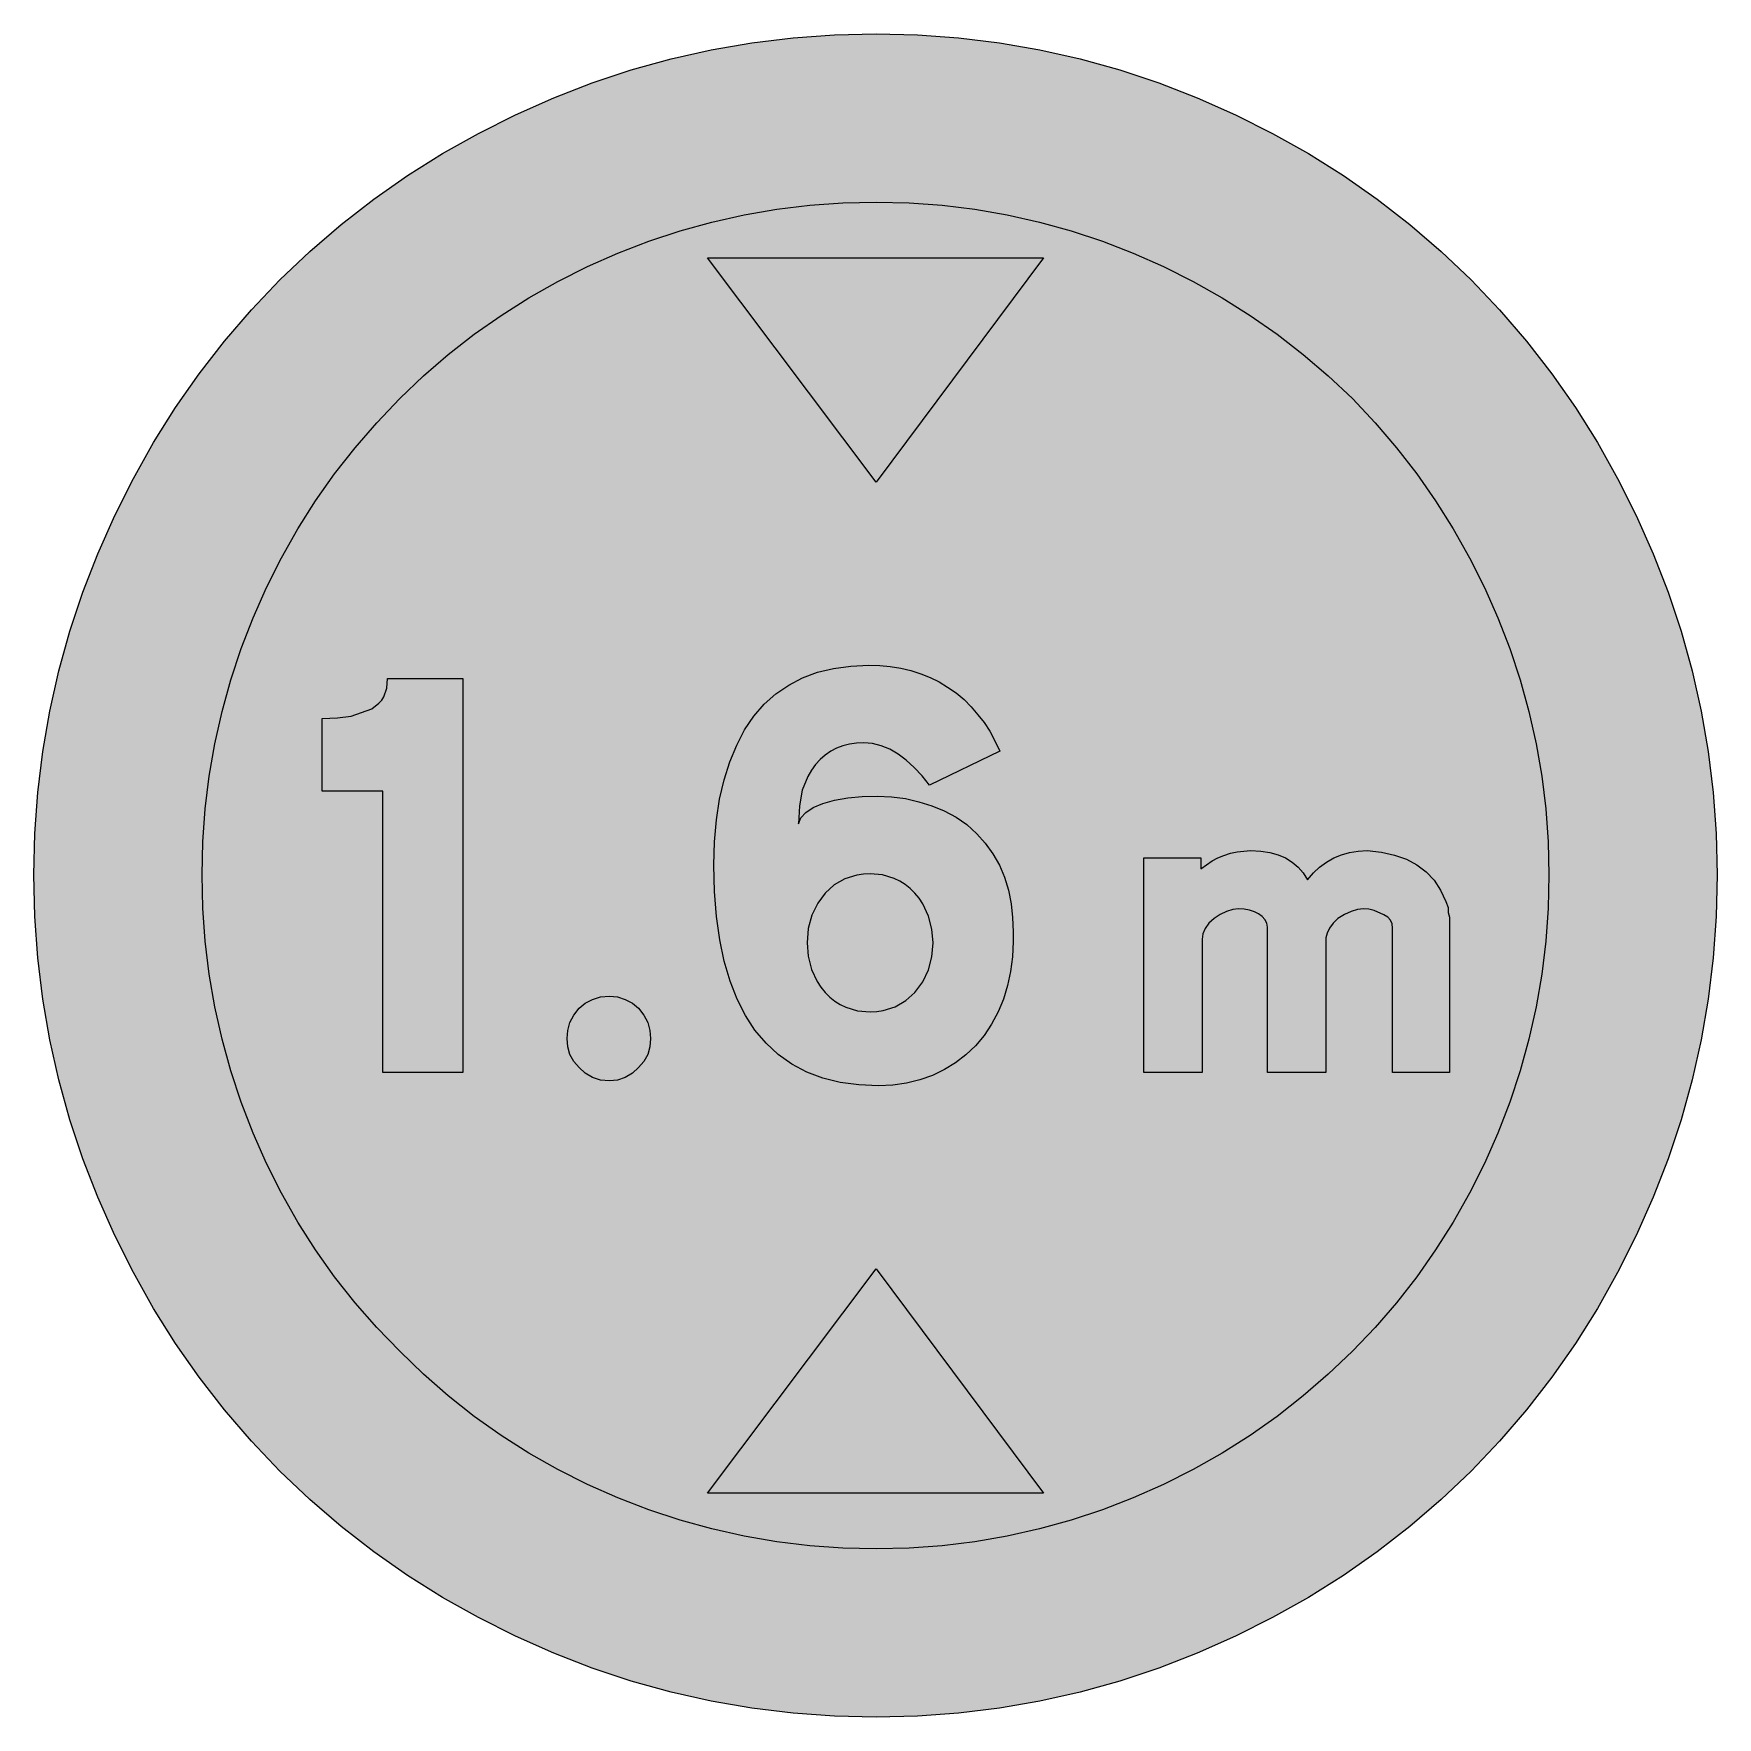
# Model space of a CAD drawing. Header units: metres. Extents: x 160 to 410, y 11 to 261.
import ezdxf

# ---------------------------------------------------------------- set-up
doc = ezdxf.new("R2010")
doc.units = ezdxf.units.M
for name, color, linetype, true_color in [('FILL_BLACK_000000', 7, 'Continuous', 0x000000), ('FILL_RED_FF0000', 7, 'Continuous', 0xff0000), ('FILL_WHITE_FFFFFF', 7, 'Continuous', 0xffffff)]:
    doc.layers.add(name, color=color, linetype=linetype, true_color=true_color)

msp = doc.modelspace()

# ---------------------------------------------------------------- hatches: boundary and pattern name
at = {"layer": 'FILL_BLACK_000000', "true_color": 0x000000}
h = msp.add_hatch(color=7, dxfattribs=at)
h.dxf.hatch_style = 1
h.paths.add_polyline_path([(259.74, 227.7), (309.6, 227.7), (284.76, 194.4), (259.74, 227.7)])
h = msp.add_hatch(color=7, dxfattribs=at)
h.dxf.hatch_style = 1
h.paths.add_polyline_path([(223.38, 106.74), (211.5, 106.74), (211.5, 148.5), (202.5, 148.5), (202.5, 159.3), (204.8, 159.41), (206.82, 159.66), (209.88, 160.74), (210.92, 161.57), (211.35, 162.03), (211.68, 162.54), (212.09, 163.82), (212.22, 165.24), (223.38, 165.24), (223.38, 106.74)])
h = msp.add_hatch(color=7, dxfattribs=at)
h.dxf.hatch_style = 1
h.paths.add_polyline_path([(274.3, 145.37), (275.39, 146.1), (276.84, 146.7), (278.59, 147.17), (280.55, 147.51), (282.69, 147.71), (284.94, 147.78), (287.07, 147.68), (289.12, 147.4), (291.12, 146.94), (293.04, 146.34), (294.89, 145.59), (296.64, 144.67), (298.25, 143.56), (299.7, 142.2), (300.98, 140.78), (302.11, 139.23), (303.07, 137.54), (303.84, 135.72), (304.42, 133.8), (304.81, 131.8), (305.03, 129.75), (305.1, 127.62), (305.1, 126.18), (305.01, 123.92), (304.73, 121.74), (304.28, 119.64), (303.66, 117.63), (302.87, 115.72), (301.91, 113.93), (300.79, 112.25), (299.52, 110.7), (298.1, 109.36), (296.56, 108.18), (294.9, 107.16), (293.13, 106.31), (291.26, 105.64), (289.29, 105.16), (287.24, 104.86), (285.12, 104.76), (282.18, 104.89), (279.42, 105.27), (276.84, 105.91), (274.45, 106.81), (272.25, 107.97), (270.24, 109.39), (268.41, 111.08), (266.76, 113.04), (265.36, 115.2), (264.13, 117.62), (263.08, 120.31), (262.21, 123.25), (261.53, 126.45), (261.04, 129.9), (260.74, 133.59), (260.64, 137.52), (260.74, 141), (261.04, 144.27), (261.52, 147.34), (262.19, 150.21), (263.04, 152.88), (264.06, 155.34), (265.24, 157.6), (266.58, 159.66), (268.15, 161.43), (269.88, 162.97), (271.78, 164.27), (273.85, 165.33), (276.07, 166.16), (278.45, 166.75), (280.99, 167.1), (283.68, 167.22), (285.29, 167.17), (286.87, 167.02), (288.43, 166.76), (289.93, 166.41), (291.39, 165.95), (292.79, 165.4), (294.12, 164.74), (295.38, 163.98), (296.67, 163.11), (297.83, 162.11), (298.9, 161.02), (299.88, 159.84), (300.79, 158.69), (301.63, 157.41), (302.41, 155.99), (303.12, 154.44), (292.68, 149.4), (291.58, 150.81), (290.43, 152.05), (289.24, 153.13), (288.02, 154.03), (286.78, 154.75), (285.52, 155.27), (284.24, 155.59), (282.96, 155.7), (281.85, 155.65), (280.8, 155.5), (279.81, 155.24), (278.89, 154.89), (278.02, 154.43), (277.21, 153.88), (276.46, 153.22), (275.76, 152.46), (275.15, 151.62), (274.63, 150.7), (273.78, 148.68), (273.37, 146.36), (273.24, 143.64), (273.57, 144.55), (274.3, 145.37)])
h.paths.add_polyline_path([(281.91, 136.06), (280.12, 135.49), (278.54, 134.59), (277.2, 133.38), (276.09, 131.87), (275.24, 130.09), (274.69, 128.11), (274.5, 126), (274.67, 123.99), (275.17, 122.04), (276.02, 120.23), (276.57, 119.39), (277.2, 118.62), (277.9, 117.93), (278.65, 117.33), (279.43, 116.84), (280.26, 116.44), (282.01, 115.91), (283.86, 115.74), (284.85, 115.79), (285.81, 115.94), (287.59, 116.5), (289.18, 117.41), (290.52, 118.62), (291.7, 120.2), (292.54, 121.97), (293.05, 123.91), (293.22, 126), (293.05, 128.01), (292.54, 129.96), (291.7, 131.77), (291.15, 132.61), (290.52, 133.38), (289.82, 134.07), (289.07, 134.67), (288.29, 135.16), (287.46, 135.56), (285.71, 136.09), (283.86, 136.26), (282.87, 136.21), (281.91, 136.06)], flags=16)
h = msp.add_hatch(color=7, dxfattribs=at)
h.dxf.hatch_style = 1
h.paths.add_polyline_path([(356.25, 130.94), (355.3, 130.66), (354.31, 130.2), (353.34, 129.6), (352.63, 128.9), (352.1, 128.16), (351.75, 127.42), (351.54, 126.72), (351.54, 106.74), (342.9, 106.74), (342.9, 128.34), (342.76, 128.92), (342.48, 129.45), (342.07, 129.91), (341.55, 130.3), (340.93, 130.61), (340.22, 130.85), (339.43, 130.99), (338.58, 131.04), (337.71, 130.94), (336.78, 130.66), (335.85, 130.2), (334.98, 129.6), (334.17, 128.89), (333.61, 128.14), (333.28, 127.35), (333.18, 126.54), (333.18, 106.74), (324.54, 106.74), (324.54, 138.6), (333, 138.6), (333, 136.98), (334.64, 138.17), (335.51, 138.63), (336.42, 138.96), (337.39, 139.3), (338.4, 139.52), (340.38, 139.68), (341.87, 139.61), (343.22, 139.41), (344.45, 139.07), (345.55, 138.6), (346.54, 137.99), (347.42, 137.25), (348.18, 136.37), (348.84, 135.36), (349.69, 136.37), (350.62, 137.25), (351.63, 137.99), (352.71, 138.6), (353.86, 139.07), (355.07, 139.41), (356.34, 139.61), (357.66, 139.68), (359.79, 139.45), (361.74, 139.03), (363.5, 138.41), (365.06, 137.59), (366.43, 136.55), (367.61, 135.3), (368.58, 133.83), (369.36, 132.12), (369.72, 131.22), (369.72, 131.04), (369.72, 130.5), (369.9, 129.78), (369.9, 106.74), (361.44, 106.74), (361.44, 128.16), (361.37, 128.8), (361.15, 129.35), (360.76, 129.81), (360.18, 130.14), (358.72, 130.79), (357.93, 130.98), (357.12, 131.04), (356.25, 130.94)])
h = msp.add_hatch(color=7, dxfattribs=at)
h.dxf.hatch_style = 1
h.paths.add_polyline_path([(251.18, 110.57), (250.85, 109.42), (250.29, 108.36), (249.48, 107.46), (248.58, 106.62), (247.52, 106), (246.37, 105.61), (245.16, 105.48), (243.85, 105.61), (242.64, 106), (241.57, 106.62), (240.66, 107.46), (239.85, 108.36), (239.29, 109.42), (238.96, 110.57), (238.86, 111.78), (238.96, 112.99), (239.29, 114.16), (239.85, 115.27), (240.66, 116.28), (241.57, 117.02), (242.64, 117.58), (243.85, 117.95), (245.16, 118.08), (246.37, 117.95), (247.52, 117.58), (248.58, 117.02), (249.48, 116.28), (250.29, 115.27), (250.85, 114.16), (251.18, 112.99), (251.28, 111.78), (251.18, 110.57)])
h = msp.add_hatch(color=7, dxfattribs=at)
h.dxf.hatch_style = 1
h.paths.add_polyline_path([(309.6, 44.28), (259.74, 44.28), (284.76, 77.58), (309.6, 44.28)])
at = {"layer": 'FILL_RED_FF0000', "true_color": 0xff0000}
h = msp.add_hatch(color=7, dxfattribs=at)
h.dxf.hatch_style = 1
h.paths.add_polyline_path([(409.53, 129.89), (409.08, 123.74), (408.32, 117.64), (407.27, 111.6), (405.93, 105.63), (404.29, 99.73), (402.36, 93.92), (400.14, 88.2), (397.64, 82.54), (394.88, 77.03), (391.87, 71.69), (388.6, 66.51), (385.08, 61.5), (381.33, 56.66), (377.35, 52), (373.14, 47.52), (368.66, 43.31), (364, 39.33), (359.16, 35.58), (354.15, 32.06), (348.97, 28.79), (343.63, 25.78), (338.12, 23.02), (332.46, 20.52), (326.74, 18.3), (320.93, 16.37), (315.04, 14.73), (309.08, 13.39), (303.06, 12.34), (297, 11.58), (290.89, 11.13), (284.76, 10.98), (278.57, 11.13), (272.42, 11.58), (266.32, 12.34), (260.28, 13.39), (254.31, 14.73), (248.41, 16.37), (242.6, 18.3), (236.88, 20.52), (231.22, 23.02), (225.71, 25.78), (220.37, 28.79), (215.19, 32.06), (210.18, 35.58), (205.34, 39.33), (200.68, 43.31), (196.2, 47.52), (191.99, 52), (188.01, 56.66), (184.26, 61.5), (180.74, 66.51), (177.47, 71.69), (174.46, 77.03), (171.7, 82.54), (169.2, 88.2), (166.98, 93.92), (165.05, 99.73), (163.41, 105.63), (162.07, 111.6), (161.02, 117.64), (160.26, 123.74), (159.81, 129.89), (159.66, 136.08), (159.81, 142.21), (160.26, 148.32), (161.02, 154.38), (162.07, 160.4), (163.41, 166.36), (165.05, 172.25), (166.98, 178.06), (169.2, 183.78), (171.7, 189.44), (174.46, 194.95), (177.47, 200.29), (180.74, 205.47), (184.26, 210.48), (188.01, 215.32), (191.99, 219.98), (196.2, 224.46), (200.68, 228.67), (205.34, 232.65), (210.18, 236.4), (215.19, 239.92), (220.37, 243.19), (225.71, 246.2), (231.22, 248.96), (236.88, 251.46), (242.6, 253.68), (248.41, 255.61), (254.31, 257.25), (260.28, 258.59), (266.32, 259.64), (272.42, 260.4), (278.57, 260.85), (284.76, 261), (290.89, 260.85), (297, 260.4), (303.06, 259.64), (309.08, 258.59), (315.04, 257.25), (320.93, 255.61), (326.74, 253.68), (332.46, 251.46), (338.12, 248.96), (343.63, 246.2), (348.97, 243.19), (354.15, 239.92), (359.16, 236.4), (364, 232.65), (368.66, 228.67), (373.14, 224.46), (377.35, 219.98), (381.33, 215.32), (385.08, 210.48), (388.6, 205.47), (391.87, 200.29), (394.88, 194.95), (397.64, 189.44), (400.14, 183.78), (402.36, 178.06), (404.29, 172.25), (405.93, 166.36), (407.27, 160.4), (408.32, 154.38), (409.08, 148.32), (409.53, 142.21), (409.68, 136.08), (409.53, 129.89)])
at = {"layer": 'FILL_WHITE_FFFFFF', "true_color": 0xffffff}
h = msp.add_hatch(color=7, dxfattribs=at)
h.dxf.hatch_style = 1
h.paths.add_polyline_path([(384.54, 131.15), (384.19, 126.24), (383.6, 121.35), (382.77, 116.5), (381.71, 111.71), (380.41, 106.97), (378.87, 102.31), (377.1, 97.74), (375.1, 93.21), (372.89, 88.8), (370.47, 84.53), (367.85, 80.39), (365.04, 76.4), (362.04, 72.55), (358.86, 68.87), (355.5, 65.34), (351.91, 61.92), (348.18, 58.7), (344.31, 55.66), (340.29, 52.83), (336.14, 50.2), (331.86, 47.77), (327.45, 45.56), (322.92, 43.56), (318.36, 41.79), (313.72, 40.25), (309.01, 38.95), (304.24, 37.89), (299.43, 37.06), (294.57, 36.47), (289.68, 36.12), (284.76, 36), (279.83, 36.12), (274.92, 36.47), (270.03, 37.06), (265.18, 37.89), (260.39, 38.95), (255.65, 40.25), (250.99, 41.79), (246.42, 43.56), (241.89, 45.56), (237.48, 47.77), (233.21, 50.2), (229.07, 52.83), (225.08, 55.66), (221.23, 58.7), (217.55, 61.92), (214.02, 65.34), (210.6, 68.87), (207.38, 72.55), (204.34, 76.4), (201.51, 80.39), (198.88, 84.53), (196.45, 88.8), (194.24, 93.21), (192.24, 97.74), (190.47, 102.31), (188.93, 106.97), (187.63, 111.71), (186.57, 116.5), (185.74, 121.35), (185.15, 126.24), (184.8, 131.15), (184.68, 136.08), (184.8, 141), (185.15, 145.89), (185.74, 150.75), (186.57, 155.56), (187.63, 160.33), (188.93, 165.04), (190.47, 169.68), (192.24, 174.24), (194.24, 178.77), (196.45, 183.18), (198.88, 187.46), (201.51, 191.61), (204.34, 195.63), (207.38, 199.5), (210.6, 203.23), (214.02, 206.82), (217.55, 210.18), (221.23, 213.36), (225.08, 216.36), (229.07, 219.17), (233.21, 221.79), (237.48, 224.21), (241.89, 226.42), (246.42, 228.42), (250.99, 230.19), (255.65, 231.73), (260.39, 233.03), (265.18, 234.09), (270.03, 234.92), (274.92, 235.51), (279.83, 235.86), (284.76, 235.98), (289.68, 235.86), (294.57, 235.51), (299.43, 234.92), (304.24, 234.09), (309.01, 233.03), (313.72, 231.73), (318.36, 230.19), (322.92, 228.42), (327.45, 226.42), (331.86, 224.21), (336.14, 221.79), (340.29, 219.17), (344.31, 216.36), (348.18, 213.36), (351.91, 210.18), (355.5, 206.82), (358.86, 203.23), (362.04, 199.5), (365.04, 195.63), (367.85, 191.61), (370.47, 187.46), (372.89, 183.18), (375.1, 178.77), (377.1, 174.24), (378.87, 169.68), (380.41, 165.04), (381.71, 160.33), (382.77, 155.56), (383.6, 150.75), (384.19, 145.89), (384.54, 141), (384.66, 136.08), (384.54, 131.15)])

# ---------------------------------------------------------------- linework, layer by layer
at = {"layer": 'FILL_BLACK_000000', "lineweight": 0, "true_color": 0x000000}
for points in [[(259.74, 227.7), (309.6, 227.7), (284.76, 194.4)], [(223.38, 106.74), (211.5, 106.74), (211.5, 148.5), (202.5, 148.5), (202.5, 159.3), (204.8, 159.41), (206.82, 159.66), (209.88, 160.74), (210.92, 161.57), (211.35, 162.03), (211.68, 162.54), (212.09, 163.82), (212.22, 165.24), (223.38, 165.24)], [(274.3, 145.37), (275.39, 146.1), (276.84, 146.7), (278.59, 147.17), (280.55, 147.51), (282.69, 147.71), (284.94, 147.78), (287.07, 147.68), (289.12, 147.4), (291.12, 146.94), (293.04, 146.34), (294.89, 145.59), (296.64, 144.67), (298.25, 143.56), (299.7, 142.2), (300.98, 140.78), (302.11, 139.23), (303.07, 137.54), (303.84, 135.72), (304.42, 133.8), (304.81, 131.8), (305.03, 129.75), (305.1, 127.62), (305.1, 126.18), (305.01, 123.92), (304.73, 121.74), (304.28, 119.64), (303.66, 117.63), (302.87, 115.72), (301.91, 113.93), (300.79, 112.25), (299.52, 110.7), (298.1, 109.36), (296.56, 108.18), (294.9, 107.16), (293.13, 106.31), (291.26, 105.64), (289.29, 105.16), (287.24, 104.86), (285.12, 104.76), (282.18, 104.89), (279.42, 105.27), (276.84, 105.91), (274.45, 106.81), (272.25, 107.97), (270.24, 109.39), (268.41, 111.08), (266.76, 113.04), (265.36, 115.2), (264.13, 117.62), (263.08, 120.31), (262.21, 123.25), (261.53, 126.45), (261.04, 129.9), (260.74, 133.59), (260.64, 137.52), (260.74, 141), (261.04, 144.27), (261.52, 147.34), (262.19, 150.21), (263.04, 152.88), (264.06, 155.34), (265.24, 157.6), (266.58, 159.66), (268.15, 161.43), (269.88, 162.97), (271.78, 164.27), (273.85, 165.33), (276.07, 166.16), (278.45, 166.75), (280.99, 167.1), (283.68, 167.22), (285.29, 167.17), (286.87, 167.02), (288.43, 166.76), (289.93, 166.41), (291.39, 165.95), (292.79, 165.4), (294.12, 164.74), (295.38, 163.98), (296.67, 163.11), (297.83, 162.11), (298.9, 161.02), (299.88, 159.84), (300.79, 158.69), (301.63, 157.41), (302.41, 155.99), (303.12, 154.44), (292.68, 149.4), (291.58, 150.81), (290.43, 152.05), (289.24, 153.13), (288.02, 154.03), (286.78, 154.75), (285.52, 155.27), (284.24, 155.59), (282.96, 155.7), (281.85, 155.65), (280.8, 155.5), (279.81, 155.24), (278.89, 154.89), (278.02, 154.43), (277.21, 153.88), (276.46, 153.22), (275.76, 152.46), (275.15, 151.62), (274.63, 150.7), (273.78, 148.68), (273.37, 146.36), (273.24, 143.64), (273.57, 144.55)], [(356.25, 130.94), (355.3, 130.66), (354.31, 130.2), (353.34, 129.6), (352.63, 128.9), (352.1, 128.16), (351.75, 127.42), (351.54, 126.72), (351.54, 106.74), (342.9, 106.74), (342.9, 128.34), (342.76, 128.92), (342.48, 129.45), (342.07, 129.91), (341.55, 130.3), (340.93, 130.61), (340.22, 130.85), (339.43, 130.99), (338.58, 131.04), (337.71, 130.94), (336.78, 130.66), (335.85, 130.2), (334.98, 129.6), (334.17, 128.89), (333.61, 128.14), (333.28, 127.35), (333.18, 126.54), (333.18, 106.74), (324.54, 106.74), (324.54, 138.6), (333, 138.6), (333, 136.98), (334.64, 138.17), (335.51, 138.63), (336.42, 138.96), (337.39, 139.3), (338.4, 139.52), (340.38, 139.68), (341.87, 139.61), (343.22, 139.41), (344.45, 139.07), (345.55, 138.6), (346.54, 137.99), (347.42, 137.25), (348.18, 136.37), (348.84, 135.36), (349.69, 136.37), (350.62, 137.25), (351.63, 137.99), (352.71, 138.6), (353.86, 139.07), (355.07, 139.41), (356.34, 139.61), (357.66, 139.68), (359.79, 139.45), (361.74, 139.03), (363.5, 138.41), (365.06, 137.59), (366.43, 136.55), (367.61, 135.3), (368.58, 133.83), (369.36, 132.12), (369.72, 131.22), (369.72, 131.04), (369.72, 130.5), (369.9, 129.78), (369.9, 106.74), (361.44, 106.74), (361.44, 128.16), (361.37, 128.8), (361.15, 129.35), (360.76, 129.81), (360.18, 130.14), (358.72, 130.79), (357.93, 130.98), (357.12, 131.04)], [(281.91, 136.06), (280.12, 135.49), (278.54, 134.59), (277.2, 133.38), (276.09, 131.87), (275.24, 130.09), (274.69, 128.11), (274.5, 126), (274.67, 123.99), (275.17, 122.04), (276.02, 120.23), (276.57, 119.39), (277.2, 118.62), (277.9, 117.93), (278.65, 117.33), (279.43, 116.84), (280.26, 116.44), (282.01, 115.91), (283.86, 115.74), (284.85, 115.79), (285.81, 115.94), (287.59, 116.5), (289.18, 117.41), (290.52, 118.62), (291.7, 120.2), (292.54, 121.97), (293.05, 123.91), (293.22, 126), (293.05, 128.01), (292.54, 129.96), (291.7, 131.77), (291.15, 132.61), (290.52, 133.38), (289.82, 134.07), (289.07, 134.67), (288.29, 135.16), (287.46, 135.56), (285.71, 136.09), (283.86, 136.26), (282.87, 136.21)], [(251.18, 110.57), (250.85, 109.42), (250.29, 108.36), (249.48, 107.46), (248.58, 106.62), (247.52, 106), (246.37, 105.61), (245.16, 105.48), (243.85, 105.61), (242.64, 106), (241.57, 106.62), (240.66, 107.46), (239.85, 108.36), (239.29, 109.42), (238.96, 110.57), (238.86, 111.78), (238.96, 112.99), (239.29, 114.16), (239.85, 115.27), (240.66, 116.28), (241.57, 117.02), (242.64, 117.58), (243.85, 117.95), (245.16, 118.08), (246.37, 117.95), (247.52, 117.58), (248.58, 117.02), (249.48, 116.28), (250.29, 115.27), (250.85, 114.16), (251.18, 112.99), (251.28, 111.78)], [(309.6, 44.28), (259.74, 44.28), (284.76, 77.58)]]:
    msp.add_lwpolyline(points, close=True, dxfattribs=at)
at = {"layer": 'FILL_RED_FF0000', "lineweight": 0, "true_color": 0xff0000}
msp.add_lwpolyline([(409.53, 129.89), (409.08, 123.74), (408.32, 117.64), (407.27, 111.6), (405.93, 105.63), (404.29, 99.73), (402.36, 93.92), (400.14, 88.2), (397.64, 82.54), (394.88, 77.03), (391.87, 71.69), (388.6, 66.51), (385.08, 61.5), (381.33, 56.66), (377.35, 52), (373.14, 47.52), (368.66, 43.31), (364, 39.33), (359.16, 35.58), (354.15, 32.06), (348.97, 28.79), (343.63, 25.78), (338.12, 23.02), (332.46, 20.52), (326.74, 18.3), (320.93, 16.37), (315.04, 14.73), (309.08, 13.39), (303.06, 12.34), (297, 11.58), (290.89, 11.13), (284.76, 10.98), (278.57, 11.13), (272.42, 11.58), (266.32, 12.34), (260.28, 13.39), (254.31, 14.73), (248.41, 16.37), (242.6, 18.3), (236.88, 20.52), (231.22, 23.02), (225.71, 25.78), (220.37, 28.79), (215.19, 32.06), (210.18, 35.58), (205.34, 39.33), (200.68, 43.31), (196.2, 47.52), (191.99, 52), (188.01, 56.66), (184.26, 61.5), (180.74, 66.51), (177.47, 71.69), (174.46, 77.03), (171.7, 82.54), (169.2, 88.2), (166.98, 93.92), (165.05, 99.73), (163.41, 105.63), (162.07, 111.6), (161.02, 117.64), (160.26, 123.74), (159.81, 129.89), (159.66, 136.08), (159.81, 142.21), (160.26, 148.32), (161.02, 154.38), (162.07, 160.4), (163.41, 166.36), (165.05, 172.25), (166.98, 178.06), (169.2, 183.78), (171.7, 189.44), (174.46, 194.95), (177.47, 200.29), (180.74, 205.47), (184.26, 210.48), (188.01, 215.32), (191.99, 219.98), (196.2, 224.46), (200.68, 228.67), (205.34, 232.65), (210.18, 236.4), (215.19, 239.92), (220.37, 243.19), (225.71, 246.2), (231.22, 248.96), (236.88, 251.46), (242.6, 253.68), (248.41, 255.61), (254.31, 257.25), (260.28, 258.59), (266.32, 259.64), (272.42, 260.4), (278.57, 260.85), (284.76, 261), (290.89, 260.85), (297, 260.4), (303.06, 259.64), (309.08, 258.59), (315.04, 257.25), (320.93, 255.61), (326.74, 253.68), (332.46, 251.46), (338.12, 248.96), (343.63, 246.2), (348.97, 243.19), (354.15, 239.92), (359.16, 236.4), (364, 232.65), (368.66, 228.67), (373.14, 224.46), (377.35, 219.98), (381.33, 215.32), (385.08, 210.48), (388.6, 205.47), (391.87, 200.29), (394.88, 194.95), (397.64, 189.44), (400.14, 183.78), (402.36, 178.06), (404.29, 172.25), (405.93, 166.36), (407.27, 160.4), (408.32, 154.38), (409.08, 148.32), (409.53, 142.21), (409.68, 136.08)], close=True, dxfattribs=at)
at = {"layer": 'FILL_WHITE_FFFFFF', "lineweight": 0, "true_color": 0xff0000}
msp.add_lwpolyline([(384.54, 131.15), (384.19, 126.24), (383.6, 121.35), (382.77, 116.5), (381.71, 111.71), (380.41, 106.97), (378.87, 102.31), (377.1, 97.74), (375.1, 93.21), (372.89, 88.8), (370.47, 84.53), (367.85, 80.39), (365.04, 76.4), (362.04, 72.55), (358.86, 68.87), (355.5, 65.34), (351.91, 61.92), (348.18, 58.7), (344.31, 55.66), (340.29, 52.83), (336.14, 50.2), (331.86, 47.77), (327.45, 45.56), (322.92, 43.56), (318.36, 41.79), (313.72, 40.25), (309.01, 38.95), (304.24, 37.89), (299.43, 37.06), (294.57, 36.47), (289.68, 36.12), (284.76, 36), (279.83, 36.12), (274.92, 36.47), (270.03, 37.06), (265.18, 37.89), (260.39, 38.95), (255.65, 40.25), (250.99, 41.79), (246.42, 43.56), (241.89, 45.56), (237.48, 47.77), (233.21, 50.2), (229.07, 52.83), (225.08, 55.66), (221.23, 58.7), (217.55, 61.92), (214.02, 65.34), (210.6, 68.87), (207.38, 72.55), (204.34, 76.4), (201.51, 80.39), (198.88, 84.53), (196.45, 88.8), (194.24, 93.21), (192.24, 97.74), (190.47, 102.31), (188.93, 106.97), (187.63, 111.71), (186.57, 116.5), (185.74, 121.35), (185.15, 126.24), (184.8, 131.15), (184.68, 136.08), (184.8, 141), (185.15, 145.89), (185.74, 150.75), (186.57, 155.56), (187.63, 160.33), (188.93, 165.04), (190.47, 169.68), (192.24, 174.24), (194.24, 178.77), (196.45, 183.18), (198.88, 187.46), (201.51, 191.61), (204.34, 195.63), (207.38, 199.5), (210.6, 203.23), (214.02, 206.82), (217.55, 210.18), (221.23, 213.36), (225.08, 216.36), (229.07, 219.17), (233.21, 221.79), (237.48, 224.21), (241.89, 226.42), (246.42, 228.42), (250.99, 230.19), (255.65, 231.73), (260.39, 233.03), (265.18, 234.09), (270.03, 234.92), (274.92, 235.51), (279.83, 235.86), (284.76, 235.98), (289.68, 235.86), (294.57, 235.51), (299.43, 234.92), (304.24, 234.09), (309.01, 233.03), (313.72, 231.73), (318.36, 230.19), (322.92, 228.42), (327.45, 226.42), (331.86, 224.21), (336.14, 221.79), (340.29, 219.17), (344.31, 216.36), (348.18, 213.36), (351.91, 210.18), (355.5, 206.82), (358.86, 203.23), (362.04, 199.5), (365.04, 195.63), (367.85, 191.61), (370.47, 187.46), (372.89, 183.18), (375.1, 178.77), (377.1, 174.24), (378.87, 169.68), (380.41, 165.04), (381.71, 160.33), (382.77, 155.56), (383.6, 150.75), (384.19, 145.89), (384.54, 141), (384.66, 136.08)], close=True, dxfattribs=at)

doc.saveas('drawing.dxf')
